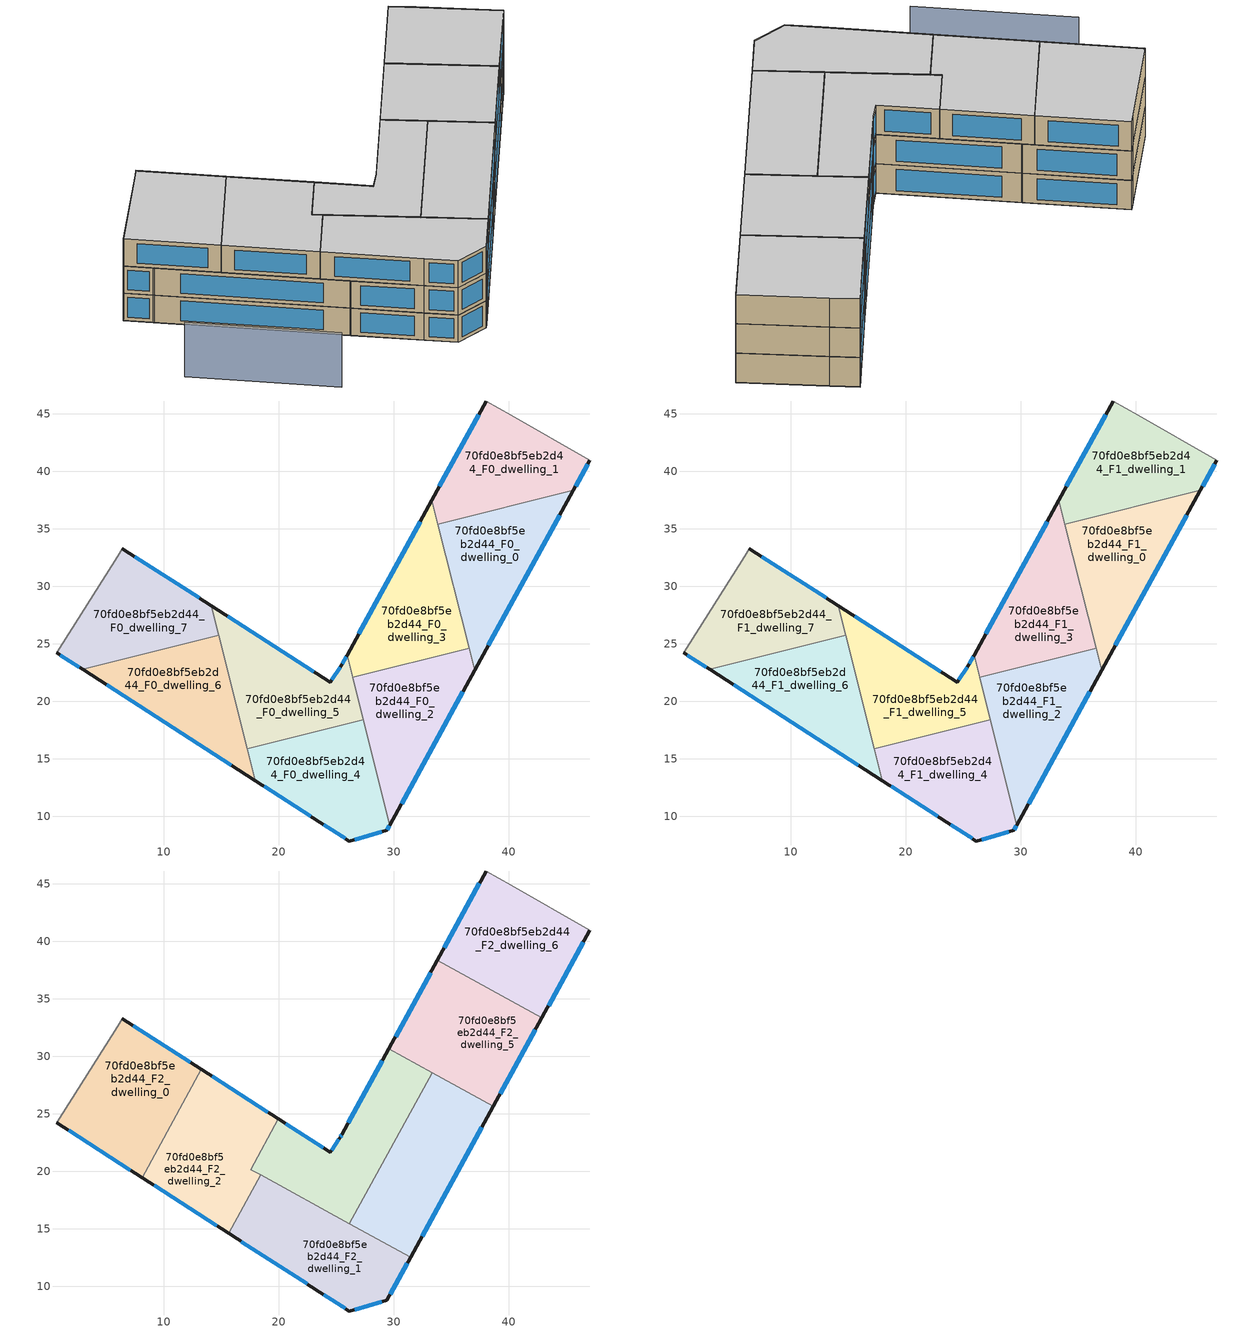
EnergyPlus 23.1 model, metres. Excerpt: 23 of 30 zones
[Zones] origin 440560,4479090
70fd0e8bf5eb2d44_F0_dwelling_0
 floor ground (EU_floor_Construction): 37.05,22.69 45.64,38.36 33.86,35.39 z0
 wall outside (EU_wall_Construction): 45.64,38.36 37.05,22.69 z0:3
 wall to 70fd0e8bf5eb2d44_F0_dwelling_1 (EU_wall_Construction): 33.86,35.39 45.64,38.36 z0:3
 wall to 70fd0e8bf5eb2d44_F0_dwelling_3 (EU_wall_Construction): 36.57,24.62 33.86,35.39 z0:3
 wall to 70fd0e8bf5eb2d44_F0_dwelling_2 (EU_wall_Construction): 37.05,22.69 36.57,24.62 z0:3
 window (EU_Window_Construction): 44.45,36.18 38.24,24.86 z0.42:2.58
70fd0e8bf5eb2d44_F0_dwelling_1
 floor ground (EU_floor_Construction): 45.64,38.36 47.07,40.96 40.25,44.88 38.06,46.12 33.34,37.48 33.86,35.39 z0
 wall outside (EU_wall_Construction): 33.34,37.48 38.06,46.12 / 47.07,40.96 45.64,38.36 z0:3
 wall adiabatic (EU_wall_Construction): 38.06,46.12 40.25,44.88 47.07,40.96 z0:3
 wall to 70fd0e8bf5eb2d44_F0_dwelling_3 (EU_wall_Construction): 33.86,35.4 33.34,37.48 z0:3
 window (EU_Window_Construction): 33.99,38.68 37.41,44.92 / 46.87,40.6 45.84,38.72 z0.42:2.58
70fd0e8bf5eb2d44_F0_dwelling_2
 floor ground (EU_floor_Construction): 29.67,9.22 37.05,22.69 36.57,24.62 26.44,22.08 z0
 wall outside (EU_wall_Construction): 37.05,22.69 29.67,9.22 z0:3
 wall to 70fd0e8bf5eb2d44_F0_dwelling_3 (EU_wall_Construction): 26.44,22.08 36.57,24.62 z0:3
 wall to 70fd0e8bf5eb2d44_F0_dwelling_4 (EU_wall_Construction): 29.67,9.22 27.36,18.4 z0:3
 wall to 70fd0e8bf5eb2d44_F0_dwelling_5 (EU_wall_Construction): 27.36,18.4 26.44,22.08 z0:3
 window (EU_Window_Construction): 36.03,20.82 30.69,11.09 z0.42:2.58
70fd0e8bf5eb2d44_F0_dwelling_3
 floor ground (EU_floor_Construction): 36.57,24.62 33.34,37.48 25.96,24 26.44,22.08 z0
 wall outside (EU_wall_Construction): 25.96,24 33.34,37.48 z0:3
 wall to 70fd0e8bf5eb2d44_F0_dwelling_5 (EU_wall_Construction): 26.44,22.08 25.96,24 z0:3
 window (EU_Window_Construction): 26.98,25.87 32.31,35.61 z0.42:2.58
70fd0e8bf5eb2d44_F0_dwelling_4
 floor ground (EU_floor_Construction): 29.42,8.77 29.67,9.22 27.36,18.4 17.28,15.87 17.97,13.1 23.58,9.49 26.16,7.84 z0
 wall outside (EU_wall_Construction): 29.67,9.22 29.42,8.77 26.16,7.84 23.58,9.49 17.97,13.1 z0:3
 wall to 70fd0e8bf5eb2d44_F0_dwelling_5 (EU_wall_Construction): 17.28,15.87 27.36,18.4 z0:3
 wall to 70fd0e8bf5eb2d44_F0_dwelling_6 (EU_wall_Construction): 17.97,13.1 17.28,15.87 z0:3
 window (EU_Window_Construction): 29.63,9.16 29.46,8.84 / 28.97,8.65 26.61,7.97 / 25.8,8.07 23.94,9.26 / 22.8,9.99 18.75,12.6 z0.42:2.58
70fd0e8bf5eb2d44_F0_dwelling_5
 floor ground (EU_floor_Construction): 27.36,18.4 25.96,24 25.49,23.16 24.49,21.66 14.16,28.3 17.28,15.87 z0
 wall outside (EU_wall_Construction): 14.16,28.3 24.49,21.66 25.49,23.16 25.96,24 z0:3
 wall to 70fd0e8bf5eb2d44_F0_dwelling_7 (EU_wall_Construction): 14.8,25.74 14.16,28.3 z0:3
 wall to 70fd0e8bf5eb2d44_F0_dwelling_6 (EU_wall_Construction): 17.28,15.87 14.8,25.74 z0:3
 window (EU_Window_Construction): 25.56,23.28 25.89,23.89 / 15.59,27.38 23.06,22.58 / 24.63,21.87 25.35,22.95 z0.42:2.58
70fd0e8bf5eb2d44_F0_dwelling_6
 floor ground (EU_floor_Construction): 17.97,13.1 14.8,25.74 2.96,22.77 z0
 wall outside (EU_wall_Construction): 17.97,13.1 2.96,22.77 z0:3
 wall to 70fd0e8bf5eb2d44_F0_dwelling_7 (EU_wall_Construction): 2.96,22.77 14.8,25.74 z0:3
 window (EU_Window_Construction): 15.89,14.44 5.04,21.43 z0.42:2.58
70fd0e8bf5eb2d44_F0_dwelling_7
 floor ground (EU_floor_Construction): 14.8,25.74 14.16,28.3 6.42,33.27 6.02,32.62 0.7,24.22 2.96,22.77 z0
 wall outside (EU_wall_Construction): 2.96,22.77 0.7,24.22 / 6.42,33.27 14.16,28.3 z0:3
 wall adiabatic (EU_wall_Construction): 0.7,24.22 6.02,32.62 6.42,33.27 z0:3
 window (EU_Window_Construction): 2.64,22.97 1.01,24.02 / 7.49,32.58 13.08,28.99 z0.42:2.58
70fd0e8bf5eb2d44_F1_dwelling_0
 floor to 70fd0e8bf5eb2d44_F0_dwelling_0 (EU_floor_Construction): 37.05,22.69 45.64,38.36 33.86,35.39 z3
 wall outside (EU_wall_Construction): 45.64,38.36 37.05,22.69 z3:6
 wall to 70fd0e8bf5eb2d44_F1_dwelling_1 (EU_wall_Construction): 33.86,35.39 45.64,38.36 z3:6
 wall to 70fd0e8bf5eb2d44_F1_dwelling_3 (EU_wall_Construction): 36.57,24.62 33.86,35.39 z3:6
 wall to 70fd0e8bf5eb2d44_F1_dwelling_2 (EU_wall_Construction): 37.05,22.69 36.57,24.62 z3:6
 window (EU_Window_Construction): 44.45,36.18 38.24,24.86 z3.42:5.58
70fd0e8bf5eb2d44_F1_dwelling_1
 floor to 70fd0e8bf5eb2d44_F0_dwelling_1 (EU_floor_Construction): 45.64,38.36 47.07,40.96 40.25,44.88 38.06,46.12 33.34,37.48 33.86,35.39 z3
 wall outside (EU_wall_Construction): 33.34,37.48 38.06,46.12 / 47.07,40.96 45.64,38.36 z3:6
 wall adiabatic (EU_wall_Construction): 38.06,46.12 40.25,44.88 47.07,40.96 z3:6
 wall to 70fd0e8bf5eb2d44_F1_dwelling_3 (EU_wall_Construction): 33.86,35.4 33.34,37.48 z3:6
 window (EU_Window_Construction): 33.99,38.68 37.41,44.92 / 46.87,40.6 45.84,38.72 z3.42:5.58
70fd0e8bf5eb2d44_F1_dwelling_2
 floor to 70fd0e8bf5eb2d44_F0_dwelling_2 (EU_floor_Construction): 29.67,9.22 37.05,22.69 36.57,24.62 26.44,22.08 z3
 wall outside (EU_wall_Construction): 37.05,22.69 29.67,9.22 z3:6
 wall to 70fd0e8bf5eb2d44_F1_dwelling_3 (EU_wall_Construction): 26.44,22.08 36.57,24.62 z3:6
 wall to 70fd0e8bf5eb2d44_F1_dwelling_4 (EU_wall_Construction): 29.67,9.22 27.36,18.4 z3:6
 wall to 70fd0e8bf5eb2d44_F1_dwelling_5 (EU_wall_Construction): 27.36,18.4 26.44,22.08 z3:6
 window (EU_Window_Construction): 36.03,20.82 30.69,11.09 z3.42:5.58
70fd0e8bf5eb2d44_F1_dwelling_3
 floor to 70fd0e8bf5eb2d44_F0_dwelling_3 (EU_floor_Construction): 36.57,24.62 33.34,37.48 25.96,24 26.44,22.08 z3
 wall outside (EU_wall_Construction): 25.96,24 33.34,37.48 z3:6
 wall to 70fd0e8bf5eb2d44_F1_dwelling_5 (EU_wall_Construction): 26.44,22.08 25.96,24 z3:6
 window (EU_Window_Construction): 26.98,25.87 32.31,35.61 z3.42:5.58
70fd0e8bf5eb2d44_F1_dwelling_4
 floor to 70fd0e8bf5eb2d44_F0_dwelling_4 (EU_floor_Construction): 29.42,8.77 29.67,9.22 27.36,18.4 17.28,15.87 17.97,13.1 23.58,9.49 26.16,7.84 z3
 wall outside (EU_wall_Construction): 29.67,9.22 29.42,8.77 26.16,7.84 23.58,9.49 17.97,13.1 z3:6
 wall to 70fd0e8bf5eb2d44_F1_dwelling_5 (EU_wall_Construction): 17.28,15.87 27.36,18.4 z3:6
 wall to 70fd0e8bf5eb2d44_F1_dwelling_6 (EU_wall_Construction): 17.97,13.1 17.28,15.87 z3:6
 window (EU_Window_Construction): 29.63,9.16 29.46,8.84 / 28.97,8.65 26.61,7.97 / 25.8,8.07 23.94,9.26 / 22.8,9.99 18.75,12.6 z3.42:5.58
 ceiling adiabatic (EU_roof_Construction): 27.49,17.88 27.36,18.4 29.67,9.22 28.41,14.21 22.84,17.27 26.16,15.45 z6
70fd0e8bf5eb2d44_F1_dwelling_5
 floor to 70fd0e8bf5eb2d44_F0_dwelling_5 (EU_floor_Construction): 27.36,18.4 25.96,24 25.49,23.16 24.49,21.66 14.16,28.3 17.28,15.87 z3
 wall outside (EU_wall_Construction): 14.16,28.3 24.49,21.66 25.49,23.16 25.96,24 z3:6
 wall to 70fd0e8bf5eb2d44_F1_dwelling_7 (EU_wall_Construction): 14.8,25.74 14.16,28.3 z3:6
 wall to 70fd0e8bf5eb2d44_F1_dwelling_6 (EU_wall_Construction): 17.28,15.87 14.8,25.74 z3:6
 window (EU_Window_Construction): 25.56,23.28 25.89,23.89 / 15.59,27.38 23.06,22.58 / 24.63,21.87 25.35,22.95 z3.42:5.58
70fd0e8bf5eb2d44_F1_dwelling_6
 floor to 70fd0e8bf5eb2d44_F0_dwelling_6 (EU_floor_Construction): 17.97,13.1 14.8,25.74 2.96,22.77 z3
 wall outside (EU_wall_Construction): 17.97,13.1 2.96,22.77 z3:6
 wall to 70fd0e8bf5eb2d44_F1_dwelling_7 (EU_wall_Construction): 2.96,22.77 14.8,25.74 z3:6
 window (EU_Window_Construction): 15.89,14.44 5.04,21.43 z3.42:5.58
70fd0e8bf5eb2d44_F1_dwelling_7
 floor to 70fd0e8bf5eb2d44_F0_dwelling_7 (EU_floor_Construction): 14.8,25.74 14.16,28.3 6.42,33.27 6.02,32.62 0.7,24.22 2.96,22.77 z3
 wall outside (EU_wall_Construction): 2.96,22.77 0.7,24.22 / 6.42,33.27 14.16,28.3 z3:6
 wall adiabatic (EU_wall_Construction): 0.7,24.22 6.02,32.62 6.42,33.27 z3:6
 window (EU_Window_Construction): 2.64,22.97 1.01,24.02 / 7.49,32.58 13.08,28.99 z3.42:5.58
70fd0e8bf5eb2d44_F2_dwelling_0
 floor to 70fd0e8bf5eb2d44_F1_dwelling_7 (EU_floor_Construction): 11.07,24.81 13.29,28.85 6.42,33.27 6.02,32.62 0.7,24.22 2.96,22.77 z6
 floor to 70fd0e8bf5eb2d44_F1_dwelling_6 (EU_floor_Construction): 8.13,19.44 11.07,24.81 2.96,22.77 z6
 wall outside (EU_wall_Construction): 6.42,33.27 13.29,28.86 / 8.13,19.44 0.7,24.22 z6:9
 wall adiabatic (EU_wall_Construction): 0.7,24.22 6.02,32.62 6.42,33.27 z6:9
 wall to 70fd0e8bf5eb2d44_F2_dwelling_2 (EU_wall_Construction): 13.29,28.86 8.13,19.44 z6:9
 window (EU_Window_Construction): 7.37,32.65 12.33,29.47 / 7.1,20.1 1.73,23.56 z6.42:8.58
 ceiling to 70fd0e8bf5eb2d44_F3_dwelling_0 (EU_floor_Construction): 13.29,28.86 8.13,19.44 0.7,24.22 6.02,32.62 6.42,33.27 z9
70fd0e8bf5eb2d44_F2_dwelling_1
 floor to 70fd0e8bf5eb2d44_F1_dwelling_4 (EU_floor_Construction): 29.42,8.77 29.67,9.22 28.41,14.21 22.84,17.27 17.28,15.87 17.97,13.1 23.58,9.49 26.16,7.84 z6
 floor to 70fd0e8bf5eb2d44_F1_dwelling_6 (EU_floor_Construction): 17.97,13.1 16.99,17.03 15.65,14.59 z6
 floor to 70fd0e8bf5eb2d44_F1_dwelling_2 (EU_floor_Construction): 29.67,9.22 31.48,12.53 28.41,14.21 z6
 floor to 70fd0e8bf5eb2d44_F1_dwelling_5 (EU_floor_Construction): 22.84,17.27 18.44,19.68 16.99,17.03 17.28,15.87 z6
 wall outside (EU_wall_Construction): 31.48,12.53 29.42,8.77 26.16,7.84 23.58,9.49 15.65,14.59 z6:9
 wall to 70fd0e8bf5eb2d44_F2_dwelling_2 (EU_wall_Construction): 15.65,14.59 18.44,19.68 z6:9
 wall to 70fd0e8bf5eb2d44_F2_dwelling_3 (EU_wall_Construction): 18.44,19.68 26.16,15.45 z6:9
 wall to 70fd0e8bf5eb2d44_F2_dwelling_4 (EU_wall_Construction): 26.16,15.45 31.48,12.53 z6:9
 window (EU_Window_Construction): 28.97,8.65 26.61,7.97 / 25.8,8.07 23.94,9.26 / 22.48,10.2 16.75,13.88 / 31.2,12.01 29.71,9.3 z6.42:8.58
 ceiling to 70fd0e8bf5eb2d44_F3_dwelling_1 (EU_floor_Construction): 31.48,12.53 29.42,8.77 26.16,7.84 23.58,9.49 15.65,14.59 18.44,19.68 z9
70fd0e8bf5eb2d44_F2_dwelling_2
 floor to 70fd0e8bf5eb2d44_F1_dwelling_6 (EU_floor_Construction): 15.65,14.59 16.99,17.03 14.8,25.74 11.07,24.81 8.13,19.44 z6
 floor to 70fd0e8bf5eb2d44_F1_dwelling_7 (EU_floor_Construction): 14.8,25.74 14.16,28.3 13.29,28.85 11.07,24.81 z6
 floor to 70fd0e8bf5eb2d44_F1_dwelling_5 (EU_floor_Construction): 16.99,17.03 18.44,19.68 17.57,20.15 19.98,24.55 14.16,28.3 z6
 wall outside (EU_wall_Construction): 15.65,14.59 8.13,19.44 / 13.29,28.86 19.98,24.55 z6:9
 wall to 70fd0e8bf5eb2d44_F2_dwelling_3 (EU_wall_Construction): 19.98,24.55 17.57,20.15 18.44,19.68 z6:9
 window (EU_Window_Construction): 14.61,15.26 9.17,18.76 / 14.22,28.26 19.05,25.15 z6.42:8.58
 ceiling to 70fd0e8bf5eb2d44_F3_dwelling_2 (EU_floor_Construction): 19.98,24.55 17.57,20.15 18.44,19.68 15.65,14.59 8.13,19.44 13.29,28.86 z9
70fd0e8bf5eb2d44_F2_dwelling_3
 floor to 70fd0e8bf5eb2d44_F1_dwelling_3 (EU_floor_Construction): 30.33,23.05 33.36,28.59 29.59,30.65 25.96,24 26.44,22.08 z6
 floor to 70fd0e8bf5eb2d44_F1_dwelling_5 (EU_floor_Construction): 27.36,18.4 25.96,24 25.49,23.16 25.36,22.96 24.49,21.66 19.98,24.55 17.57,20.15 22.84,17.27 z6
 floor to 70fd0e8bf5eb2d44_F1_dwelling_2 (EU_floor_Construction): 27.49,17.88 30.33,23.05 26.44,22.08 z6
 floor to 70fd0e8bf5eb2d44_F1_dwelling_4 (EU_floor_Construction): 26.16,15.45 27.49,17.88 27.36,18.4 22.84,17.27 z6
 wall outside (EU_wall_Construction): 19.98,24.55 24.49,21.66 25.36,22.96 25.49,23.16 29.59,30.65 z6:9
 wall to 70fd0e8bf5eb2d44_F2_dwelling_4 (EU_wall_Construction): 33.36,28.59 26.16,15.45 z6:9
 wall to 70fd0e8bf5eb2d44_F2_dwelling_5 (EU_wall_Construction): 29.59,30.65 33.36,28.59 z6:9
 window (EU_Window_Construction): 20.61,24.15 23.86,22.06 / 24.61,21.84 25.24,22.78 / 25.38,22.99 25.48,23.13 / 26.06,24.2 29.02,29.61 z6.42:8.58
 ceiling to 70fd0e8bf5eb2d44_F3_dwelling_3 (EU_floor_Construction): 33.36,28.59 26.16,15.45 17.57,20.15 19.98,24.55 24.49,21.66 25.36,22.96 25.49,23.16 29.59,30.65 z9
70fd0e8bf5eb2d44_F2_dwelling_4
 floor to 70fd0e8bf5eb2d44_F1_dwelling_2 (EU_floor_Construction): 31.48,12.53 37.05,22.69 36.57,24.62 30.33,23.05 27.49,17.88 28.41,14.21 z6
 floor to 70fd0e8bf5eb2d44_F1_dwelling_3 (EU_floor_Construction): 36.57,24.62 35.92,27.18 33.36,28.59 30.33,23.05 z6
 floor adiabatic (EU_floor_Construction): 28.41,14.21 27.49,17.88 26.16,15.45 z6
 floor to 70fd0e8bf5eb2d44_F1_dwelling_0 (EU_floor_Construction): 37.05,22.69 38.69,25.67 35.92,27.18 z6
 wall outside (EU_wall_Construction): 38.69,25.67 31.48,12.53 z6:9
 wall to 70fd0e8bf5eb2d44_F2_dwelling_5 (EU_wall_Construction): 33.36,28.59 38.69,25.67 z6:9
 window (EU_Window_Construction): 37.69,23.85 32.48,14.36 z6.42:8.58
 ceiling to 70fd0e8bf5eb2d44_F3_dwelling_4 (EU_floor_Construction): 38.69,25.67 31.48,12.53 26.16,15.45 33.36,28.59 z9
70fd0e8bf5eb2d44_F2_dwelling_5
 floor to 70fd0e8bf5eb2d44_F1_dwelling_0 (EU_floor_Construction): 38.69,25.67 42.9,33.36 37.52,36.31 33.86,35.39 35.92,27.18 z6
 floor to 70fd0e8bf5eb2d44_F1_dwelling_1 (EU_floor_Construction): 37.52,36.31 33.81,38.34 33.34,37.48 33.86,35.39 z6
 floor to 70fd0e8bf5eb2d44_F1_dwelling_3 (EU_floor_Construction): 35.92,27.18 33.34,37.48 29.59,30.65 z6
 wall outside (EU_wall_Construction): 29.59,30.65 33.81,38.34 / 42.91,33.36 38.69,25.67 z6:9
 wall to 70fd0e8bf5eb2d44_F2_dwelling_6 (EU_wall_Construction): 33.81,38.34 42.91,33.36 z6:9
 window (EU_Window_Construction): 30.18,31.72 33.22,37.28 / 42.32,32.29 39.27,26.74 z6.42:8.58
 ceiling to 70fd0e8bf5eb2d44_F3_dwelling_5 (EU_floor_Construction): 42.91,33.36 38.69,25.67 29.59,30.65 33.81,38.34 z9
70fd0e8bf5eb2d44_F2_dwelling_6
 floor to 70fd0e8bf5eb2d44_F1_dwelling_1 (EU_floor_Construction): 45.64,38.36 47.07,40.96 40.25,44.88 38.06,46.12 33.81,38.34 37.52,36.31 z6
 floor to 70fd0e8bf5eb2d44_F1_dwelling_0 (EU_floor_Construction): 42.9,33.36 45.64,38.36 37.52,36.31 z6
 wall outside (EU_wall_Construction): 47.07,40.96 42.91,33.36 / 33.81,38.34 38.06,46.12 z6:9
 wall adiabatic (EU_wall_Construction): 38.06,46.12 40.25,44.88 47.07,40.96 z6:9
 window (EU_Window_Construction): 46.49,39.9 43.48,34.42 / 34.4,39.42 37.47,45.04 z6.42:8.58
 ceiling to 70fd0e8bf5eb2d44_F3_dwelling_6 (EU_floor_Construction): 47.07,40.96 42.91,33.36 33.81,38.34 38.06,46.12 40.25,44.88 z9
shading: 1.79,13.98 13.7,6.29 z0:6
[Building]
EU S2 Campaign: North Axis=0; Terrain=City; Solar Distribution=FullExterior
[Site:Location]
Madrid: Latitude=40.5; Longitude=-3.5; Time Zone=1; Elevation=609
[SizingPeriod:WeatherFileDays]
AnnualSizingPeriod: Begin Month=1; Begin Day of Month=1; End Month=12; End Day of Month=31; Day of Week for Start Day=Monday; Use Weather File Daylight Saving Period=No; Use Weather File Rain and Snow Indicators=No
[MATERIAL]
EU_InternalMass_Material: Roughness=MediumRough; Thickness=0.1; Conductivity=1; Density=1800; Specific Heat=900; Thermal Absorptance=0.9; Solar Absorptance=0.7; Visible Absorptance=0.7
[MATERIAL:NOMASS] Roughness=MediumRough; Thermal Absorptance=0.9; Solar Absorptance=0.7; Visible Absorptance=0.7
Name | Thermal Resistance
EU_wall_NoMass | 1.60022
EU_roof_NoMass | 1.57597
EU_floor_NoMass | 0.470652
[WINDOWMATERIAL:SIMPLEGLAZINGSYSTEM]
EU_Window_SimpleGlazing: UFactor=3.28802; Solar Heat Gain Coefficient=0.85; Visible Transmittance=0.85
[CONSTRUCTION]
EU_wall_Construction: EU_wall_NoMass
EU_roof_Construction: EU_roof_NoMass
EU_floor_Construction: EU_floor_NoMass
EU_InternalMass_Construction: EU_InternalMass_Material
EU_Window_Construction: EU_Window_SimpleGlazing
[ZONE] Type=1; Multiplier=1; Ceiling Height=autocalculate; Floor Area=autocalculate; Part of Total Floor Area=Yes
Name | Volume
70fd0e8bf5eb2d44_F0_dwelling_0; 70fd0e8bf5eb2d44_F1_dwelling_0 | 238.779
70fd0e8bf5eb2d44_F2_dwelling_0 | 272.906
70fd0e8bf5eb2d44_F0_dwelling_1; 70fd0e8bf5eb2d44_F1_dwelling_1 | 238.784
70fd0e8bf5eb2d44_F2_dwelling_1 | 272.907
70fd0e8bf5eb2d44_F0_dwelling_2; 70fd0e8bf5eb2d44_F1_dwelling_2 | 238.837
70fd0e8bf5eb2d44_F2_dwelling_2 | 272.896
70fd0e8bf5eb2d44_F0_dwelling_3; 70fd0e8bf5eb2d44_F1_dwelling_3 | 238.772
70fd0e8bf5eb2d44_F2_dwelling_3 | 272.895
70fd0e8bf5eb2d44_F0_dwelling_4; 70fd0e8bf5eb2d44_F1_dwelling_4 | 238.791
70fd0e8bf5eb2d44_F2_dwelling_4 | 272.887
70fd0e8bf5eb2d44_F0_dwelling_5; 70fd0e8bf5eb2d44_F1_dwelling_5 | 238.768
70fd0e8bf5eb2d44_F2_dwelling_5 | 272.918
70fd0e8bf5eb2d44_F0_dwelling_6; 70fd0e8bf5eb2d44_F1_dwelling_6 | 238.785
70fd0e8bf5eb2d44_F2_dwelling_6 | 272.884
70fd0e8bf5eb2d44_F0_dwelling_7; 70fd0e8bf5eb2d44_F1_dwelling_7 | 238.756
[INTERNALMASS] Construction=EU_InternalMass_Construction
Name | Zone or ZoneList | Surface Area
70fd0e8bf5eb2d44_F0_dwelling_0_EU_InternalMass | 70fd0e8bf5eb2d44_F0_dwelling_0 | 79.5929
70fd0e8bf5eb2d44_F0_dwelling_1_EU_InternalMass | 70fd0e8bf5eb2d44_F0_dwelling_1 | 79.5947
70fd0e8bf5eb2d44_F0_dwelling_2_EU_InternalMass | 70fd0e8bf5eb2d44_F0_dwelling_2 | 79.6123
70fd0e8bf5eb2d44_F0_dwelling_3_EU_InternalMass | 70fd0e8bf5eb2d44_F0_dwelling_3 | 79.5908
70fd0e8bf5eb2d44_F0_dwelling_4_EU_InternalMass | 70fd0e8bf5eb2d44_F0_dwelling_4 | 79.5968
70fd0e8bf5eb2d44_F0_dwelling_5_EU_InternalMass | 70fd0e8bf5eb2d44_F0_dwelling_5 | 79.5895
70fd0e8bf5eb2d44_F0_dwelling_6_EU_InternalMass | 70fd0e8bf5eb2d44_F0_dwelling_6 | 79.5948
70fd0e8bf5eb2d44_F0_dwelling_7_EU_InternalMass | 70fd0e8bf5eb2d44_F0_dwelling_7 | 79.5856
70fd0e8bf5eb2d44_F1_dwelling_0_EU_InternalMass | 70fd0e8bf5eb2d44_F1_dwelling_0 | 79.5929
70fd0e8bf5eb2d44_F1_dwelling_1_EU_InternalMass | 70fd0e8bf5eb2d44_F1_dwelling_1 | 79.5947
70fd0e8bf5eb2d44_F1_dwelling_2_EU_InternalMass | 70fd0e8bf5eb2d44_F1_dwelling_2 | 79.6123
70fd0e8bf5eb2d44_F1_dwelling_3_EU_InternalMass | 70fd0e8bf5eb2d44_F1_dwelling_3 | 79.5908
70fd0e8bf5eb2d44_F1_dwelling_4_EU_InternalMass | 70fd0e8bf5eb2d44_F1_dwelling_4 | 79.5968
70fd0e8bf5eb2d44_F1_dwelling_5_EU_InternalMass | 70fd0e8bf5eb2d44_F1_dwelling_5 | 79.5895
70fd0e8bf5eb2d44_F1_dwelling_6_EU_InternalMass | 70fd0e8bf5eb2d44_F1_dwelling_6 | 79.5948
70fd0e8bf5eb2d44_F1_dwelling_7_EU_InternalMass | 70fd0e8bf5eb2d44_F1_dwelling_7 | 79.5856
70fd0e8bf5eb2d44_F2_dwelling_0_EU_InternalMass | 70fd0e8bf5eb2d44_F2_dwelling_0 | 90.9687
70fd0e8bf5eb2d44_F2_dwelling_1_EU_InternalMass | 70fd0e8bf5eb2d44_F2_dwelling_1 | 90.9697
70fd0e8bf5eb2d44_F2_dwelling_2_EU_InternalMass | 70fd0e8bf5eb2d44_F2_dwelling_2 | 90.9652
70fd0e8bf5eb2d44_F2_dwelling_3_EU_InternalMass | 70fd0e8bf5eb2d44_F2_dwelling_3 | 90.9653
70fd0e8bf5eb2d44_F2_dwelling_4_EU_InternalMass | 70fd0e8bf5eb2d44_F2_dwelling_4 | 90.9636
70fd0e8bf5eb2d44_F2_dwelling_5_EU_InternalMass | 70fd0e8bf5eb2d44_F2_dwelling_5 | 90.9726
70fd0e8bf5eb2d44_F2_dwelling_6_EU_InternalMass | 70fd0e8bf5eb2d44_F2_dwelling_6 | 90.9612
[OTHEREQUIPMENT] Fuel Type=Electricity; Design Level Calculation Method=Watts/Area; Power per Zone Floor Area=1; Fraction Latent=0; Fraction Radiant=0; Fraction Lost=0; Carbon Dioxide Generation Rate=0; EndUse Subcategory=EU_Step8_InternalGains
Name | Zone or ZoneList or Space or SpaceList | Schedule
EU_Step8_InternalGain_70fd0e8bf5eb2d44_F0_dwelling_0_f000 | 70fd0e8bf5eb2d44_F0_dwelling_0 | EU_Step8_GainSchedule_70fd0e8bf5eb2d44_F0_dwelling_0_f000
EU_Step8_InternalGain_70fd0e8bf5eb2d44_F0_dwelling_1_f000 | 70fd0e8bf5eb2d44_F0_dwelling_1 | EU_Step8_GainSchedule_70fd0e8bf5eb2d44_F0_dwelling_1_f000
EU_Step8_InternalGain_70fd0e8bf5eb2d44_F0_dwelling_2_f000 | 70fd0e8bf5eb2d44_F0_dwelling_2 | EU_Step8_GainSchedule_70fd0e8bf5eb2d44_F0_dwelling_2_f000
EU_Step8_InternalGain_70fd0e8bf5eb2d44_F0_dwelling_3_f000 | 70fd0e8bf5eb2d44_F0_dwelling_3 | EU_Step8_GainSchedule_70fd0e8bf5eb2d44_F0_dwelling_3_f000
EU_Step8_InternalGain_70fd0e8bf5eb2d44_F0_dwelling_4_f000 | 70fd0e8bf5eb2d44_F0_dwelling_4 | EU_Step8_GainSchedule_70fd0e8bf5eb2d44_F0_dwelling_4_f000
EU_Step8_InternalGain_70fd0e8bf5eb2d44_F0_dwelling_5_f000 | 70fd0e8bf5eb2d44_F0_dwelling_5 | EU_Step8_GainSchedule_70fd0e8bf5eb2d44_F0_dwelling_5_f000
EU_Step8_InternalGain_70fd0e8bf5eb2d44_F0_dwelling_6_f000 | 70fd0e8bf5eb2d44_F0_dwelling_6 | EU_Step8_GainSchedule_70fd0e8bf5eb2d44_F0_dwelling_6_f000
EU_Step8_InternalGain_70fd0e8bf5eb2d44_F0_dwelling_7_f000 | 70fd0e8bf5eb2d44_F0_dwelling_7 | EU_Step8_GainSchedule_70fd0e8bf5eb2d44_F0_dwelling_7_f000
EU_Step8_InternalGain_70fd0e8bf5eb2d44_F1_dwelling_0_f000 | 70fd0e8bf5eb2d44_F1_dwelling_0 | EU_Step8_GainSchedule_70fd0e8bf5eb2d44_F1_dwelling_0_f000
EU_Step8_InternalGain_70fd0e8bf5eb2d44_F1_dwelling_1_f000 | 70fd0e8bf5eb2d44_F1_dwelling_1 | EU_Step8_GainSchedule_70fd0e8bf5eb2d44_F1_dwelling_1_f000
EU_Step8_InternalGain_70fd0e8bf5eb2d44_F1_dwelling_2_f000 | 70fd0e8bf5eb2d44_F1_dwelling_2 | EU_Step8_GainSchedule_70fd0e8bf5eb2d44_F1_dwelling_2_f000
EU_Step8_InternalGain_70fd0e8bf5eb2d44_F1_dwelling_3_f000 | 70fd0e8bf5eb2d44_F1_dwelling_3 | EU_Step8_GainSchedule_70fd0e8bf5eb2d44_F1_dwelling_3_f000
EU_Step8_InternalGain_70fd0e8bf5eb2d44_F1_dwelling_4_f000 | 70fd0e8bf5eb2d44_F1_dwelling_4 | EU_Step8_GainSchedule_70fd0e8bf5eb2d44_F1_dwelling_4_f000
EU_Step8_InternalGain_70fd0e8bf5eb2d44_F1_dwelling_5_f000 | 70fd0e8bf5eb2d44_F1_dwelling_5 | EU_Step8_GainSchedule_70fd0e8bf5eb2d44_F1_dwelling_5_f000
EU_Step8_InternalGain_70fd0e8bf5eb2d44_F1_dwelling_6_f000 | 70fd0e8bf5eb2d44_F1_dwelling_6 | EU_Step8_GainSchedule_70fd0e8bf5eb2d44_F1_dwelling_6_f000
EU_Step8_InternalGain_70fd0e8bf5eb2d44_F1_dwelling_7_f000 | 70fd0e8bf5eb2d44_F1_dwelling_7 | EU_Step8_GainSchedule_70fd0e8bf5eb2d44_F1_dwelling_7_f000
EU_Step8_InternalGain_70fd0e8bf5eb2d44_F2_dwelling_0_f000 | 70fd0e8bf5eb2d44_F2_dwelling_0 | EU_Step8_GainSchedule_70fd0e8bf5eb2d44_F2_dwelling_0_f000
EU_Step8_InternalGain_70fd0e8bf5eb2d44_F2_dwelling_1_f000 | 70fd0e8bf5eb2d44_F2_dwelling_1 | EU_Step8_GainSchedule_70fd0e8bf5eb2d44_F2_dwelling_1_f000
EU_Step8_InternalGain_70fd0e8bf5eb2d44_F2_dwelling_2_f000 | 70fd0e8bf5eb2d44_F2_dwelling_2 | EU_Step8_GainSchedule_70fd0e8bf5eb2d44_F2_dwelling_2_f000
EU_Step8_InternalGain_70fd0e8bf5eb2d44_F2_dwelling_3_f000 | 70fd0e8bf5eb2d44_F2_dwelling_3 | EU_Step8_GainSchedule_70fd0e8bf5eb2d44_F2_dwelling_3_f000
EU_Step8_InternalGain_70fd0e8bf5eb2d44_F2_dwelling_4_f000 | 70fd0e8bf5eb2d44_F2_dwelling_4 | EU_Step8_GainSchedule_70fd0e8bf5eb2d44_F2_dwelling_4_f000
EU_Step8_InternalGain_70fd0e8bf5eb2d44_F2_dwelling_5_f000 | 70fd0e8bf5eb2d44_F2_dwelling_5 | EU_Step8_GainSchedule_70fd0e8bf5eb2d44_F2_dwelling_5_f000
EU_Step8_InternalGain_70fd0e8bf5eb2d44_F2_dwelling_6_f000 | 70fd0e8bf5eb2d44_F2_dwelling_6 | EU_Step8_GainSchedule_70fd0e8bf5eb2d44_F2_dwelling_6_f000
[ZONEVENTILATION:DESIGNFLOWRATE] Schedule=EU_AlwaysOn; Design Flow Rate Calculation Method=AirChanges/Hour; Air Changes per Hour=0.480704; Ventilation Type=Natural; Fan Pressure Rise=0; Fan Total Efficiency=1; Constant Term Coefficient=1; Temperature Term Coefficient=0; Velocity Term Coefficient=0; Velocity Squared Term Coefficient=0; Minimum Indoor Temperature=-100; Maximum Indoor Temperature=100; Delta Temperature=-100; Minimum Outdoor Temperature=-100; Maximum Outdoor Temperature=100; Maximum Wind Speed=40
Name | Zone or ZoneList or Space or SpaceList
EU_ConstantAir_70fd0e8bf5eb2d44_F0_dwelling_0 | 70fd0e8bf5eb2d44_F0_dwelling_0
EU_ConstantAir_70fd0e8bf5eb2d44_F0_dwelling_1 | 70fd0e8bf5eb2d44_F0_dwelling_1
EU_ConstantAir_70fd0e8bf5eb2d44_F0_dwelling_2 | 70fd0e8bf5eb2d44_F0_dwelling_2
EU_ConstantAir_70fd0e8bf5eb2d44_F0_dwelling_3 | 70fd0e8bf5eb2d44_F0_dwelling_3
EU_ConstantAir_70fd0e8bf5eb2d44_F0_dwelling_4 | 70fd0e8bf5eb2d44_F0_dwelling_4
EU_ConstantAir_70fd0e8bf5eb2d44_F0_dwelling_5 | 70fd0e8bf5eb2d44_F0_dwelling_5
EU_ConstantAir_70fd0e8bf5eb2d44_F0_dwelling_6 | 70fd0e8bf5eb2d44_F0_dwelling_6
EU_ConstantAir_70fd0e8bf5eb2d44_F0_dwelling_7 | 70fd0e8bf5eb2d44_F0_dwelling_7
EU_ConstantAir_70fd0e8bf5eb2d44_F1_dwelling_0 | 70fd0e8bf5eb2d44_F1_dwelling_0
EU_ConstantAir_70fd0e8bf5eb2d44_F1_dwelling_1 | 70fd0e8bf5eb2d44_F1_dwelling_1
EU_ConstantAir_70fd0e8bf5eb2d44_F1_dwelling_2 | 70fd0e8bf5eb2d44_F1_dwelling_2
EU_ConstantAir_70fd0e8bf5eb2d44_F1_dwelling_3 | 70fd0e8bf5eb2d44_F1_dwelling_3
EU_ConstantAir_70fd0e8bf5eb2d44_F1_dwelling_4 | 70fd0e8bf5eb2d44_F1_dwelling_4
EU_ConstantAir_70fd0e8bf5eb2d44_F1_dwelling_5 | 70fd0e8bf5eb2d44_F1_dwelling_5
EU_ConstantAir_70fd0e8bf5eb2d44_F1_dwelling_6 | 70fd0e8bf5eb2d44_F1_dwelling_6
EU_ConstantAir_70fd0e8bf5eb2d44_F1_dwelling_7 | 70fd0e8bf5eb2d44_F1_dwelling_7
EU_ConstantAir_70fd0e8bf5eb2d44_F2_dwelling_0 | 70fd0e8bf5eb2d44_F2_dwelling_0
EU_ConstantAir_70fd0e8bf5eb2d44_F2_dwelling_1 | 70fd0e8bf5eb2d44_F2_dwelling_1
EU_ConstantAir_70fd0e8bf5eb2d44_F2_dwelling_2 | 70fd0e8bf5eb2d44_F2_dwelling_2
EU_ConstantAir_70fd0e8bf5eb2d44_F2_dwelling_3 | 70fd0e8bf5eb2d44_F2_dwelling_3
EU_ConstantAir_70fd0e8bf5eb2d44_F2_dwelling_4 | 70fd0e8bf5eb2d44_F2_dwelling_4
EU_ConstantAir_70fd0e8bf5eb2d44_F2_dwelling_5 | 70fd0e8bf5eb2d44_F2_dwelling_5
EU_ConstantAir_70fd0e8bf5eb2d44_F2_dwelling_6 | 70fd0e8bf5eb2d44_F2_dwelling_6
[HVACTEMPLATE:THERMOSTAT] Constant Heating Setpoint=20; Constant Cooling Setpoint=50
EU_HeatOnly_70fd0e8bf5eb2d44_F0_dwelling_0; EU_HeatOnly_70fd0e8bf5eb2d44_F0_dwelling_1; EU_HeatOnly_70fd0e8bf5eb2d44_F0_dwelling_2; EU_HeatOnly_70fd0e8bf5eb2d44_F0_dwelling_3; EU_HeatOnly_70fd0e8bf5eb2d44_F0_dwelling_4; EU_HeatOnly_70fd0e8bf5eb2d44_F0_dwelling_5; EU_HeatOnly_70fd0e8bf5eb2d44_F0_dwelling_6; EU_HeatOnly_70fd0e8bf5eb2d44_F0_dwelling_7; EU_HeatOnly_70fd0e8bf5eb2d44_F1_dwelling_0; EU_HeatOnly_70fd0e8bf5eb2d44_F1_dwelling_1; EU_HeatOnly_70fd0e8bf5eb2d44_F1_dwelling_2; EU_HeatOnly_70fd0e8bf5eb2d44_F1_dwelling_3; EU_HeatOnly_70fd0e8bf5eb2d44_F1_dwelling_4; EU_HeatOnly_70fd0e8bf5eb2d44_F1_dwelling_5; EU_HeatOnly_70fd0e8bf5eb2d44_F1_dwelling_6; EU_HeatOnly_70fd0e8bf5eb2d44_F1_dwelling_7; EU_HeatOnly_70fd0e8bf5eb2d44_F2_dwelling_0; EU_HeatOnly_70fd0e8bf5eb2d44_F2_dwelling_1; EU_HeatOnly_70fd0e8bf5eb2d44_F2_dwelling_2; EU_HeatOnly_70fd0e8bf5eb2d44_F2_dwelling_3; EU_HeatOnly_70fd0e8bf5eb2d44_F2_dwelling_4; EU_HeatOnly_70fd0e8bf5eb2d44_F2_dwelling_5; EU_HeatOnly_70fd0e8bf5eb2d44_F2_dwelling_6; EU_HeatOnly_70fd0e8bf5eb2d44_F3_dwelling_0; EU_HeatOnly_70fd0e8bf5eb2d44_F3_dwelling_1; EU_HeatOnly_70fd0e8bf5eb2d44_F3_dwelling_2; EU_HeatOnly_70fd0e8bf5eb2d44_F3_dwelling_3; EU_HeatOnly_70fd0e8bf5eb2d44_F3_dwelling_4; EU_HeatOnly_70fd0e8bf5eb2d44_F3_dwelling_5; EU_HeatOnly_70fd0e8bf5eb2d44_F3_dwelling_6
[HVACTEMPLATE:ZONE:IDEALLOADSAIRSYSTEM] System Availability Schedule=EU_AlwaysOn; Maximum Heating Supply Air Temperature=50; Minimum Cooling Supply Air Temperature=13; Maximum Heating Supply Air Humidity Ratio=0.0156; Minimum Cooling Supply Air Humidity Ratio=0.0077; Heating Limit=NoLimit; Cooling Limit=NoLimit; Heating Availability Schedule=EU_AlwaysOn; Cooling Availability Schedule=EU_CoolingOff; Dehumidification Control Type=ConstantSensibleHeatRatio; Cooling Sensible Heat Ratio=0.7; Dehumidification Setpoint=60; Humidification Control Type=None; Humidification Setpoint=30; Outdoor Air Method=None; Outdoor Air Flow Rate per Person=0.00944; Outdoor Air Flow Rate per Zone Floor Area=0; Outdoor Air Flow Rate per Zone=0; Demand Controlled Ventilation Type=None; Outdoor Air Economizer Type=NoEconomizer; Heat Recovery Type=None; Sensible Heat Recovery Effectiveness=0.7; Latent Heat Recovery Effectiveness=0.65
Name | Template Thermostat
70fd0e8bf5eb2d44_F0_dwelling_0 | EU_HeatOnly_70fd0e8bf5eb2d44_F0_dwelling_0
70fd0e8bf5eb2d44_F0_dwelling_1 | EU_HeatOnly_70fd0e8bf5eb2d44_F0_dwelling_1
70fd0e8bf5eb2d44_F0_dwelling_2 | EU_HeatOnly_70fd0e8bf5eb2d44_F0_dwelling_2
70fd0e8bf5eb2d44_F0_dwelling_3 | EU_HeatOnly_70fd0e8bf5eb2d44_F0_dwelling_3
70fd0e8bf5eb2d44_F0_dwelling_4 | EU_HeatOnly_70fd0e8bf5eb2d44_F0_dwelling_4
70fd0e8bf5eb2d44_F0_dwelling_5 | EU_HeatOnly_70fd0e8bf5eb2d44_F0_dwelling_5
70fd0e8bf5eb2d44_F0_dwelling_6 | EU_HeatOnly_70fd0e8bf5eb2d44_F0_dwelling_6
70fd0e8bf5eb2d44_F0_dwelling_7 | EU_HeatOnly_70fd0e8bf5eb2d44_F0_dwelling_7
70fd0e8bf5eb2d44_F1_dwelling_0 | EU_HeatOnly_70fd0e8bf5eb2d44_F1_dwelling_0
70fd0e8bf5eb2d44_F1_dwelling_1 | EU_HeatOnly_70fd0e8bf5eb2d44_F1_dwelling_1
70fd0e8bf5eb2d44_F1_dwelling_2 | EU_HeatOnly_70fd0e8bf5eb2d44_F1_dwelling_2
70fd0e8bf5eb2d44_F1_dwelling_3 | EU_HeatOnly_70fd0e8bf5eb2d44_F1_dwelling_3
70fd0e8bf5eb2d44_F1_dwelling_4 | EU_HeatOnly_70fd0e8bf5eb2d44_F1_dwelling_4
70fd0e8bf5eb2d44_F1_dwelling_5 | EU_HeatOnly_70fd0e8bf5eb2d44_F1_dwelling_5
70fd0e8bf5eb2d44_F1_dwelling_6 | EU_HeatOnly_70fd0e8bf5eb2d44_F1_dwelling_6
70fd0e8bf5eb2d44_F1_dwelling_7 | EU_HeatOnly_70fd0e8bf5eb2d44_F1_dwelling_7
70fd0e8bf5eb2d44_F2_dwelling_0 | EU_HeatOnly_70fd0e8bf5eb2d44_F2_dwelling_0
70fd0e8bf5eb2d44_F2_dwelling_1 | EU_HeatOnly_70fd0e8bf5eb2d44_F2_dwelling_1
70fd0e8bf5eb2d44_F2_dwelling_2 | EU_HeatOnly_70fd0e8bf5eb2d44_F2_dwelling_2
70fd0e8bf5eb2d44_F2_dwelling_3 | EU_HeatOnly_70fd0e8bf5eb2d44_F2_dwelling_3
70fd0e8bf5eb2d44_F2_dwelling_4 | EU_HeatOnly_70fd0e8bf5eb2d44_F2_dwelling_4
70fd0e8bf5eb2d44_F2_dwelling_5 | EU_HeatOnly_70fd0e8bf5eb2d44_F2_dwelling_5
70fd0e8bf5eb2d44_F2_dwelling_6 | EU_HeatOnly_70fd0e8bf5eb2d44_F2_dwelling_6
[SIZING:ZONE] Zone Cooling Design Supply Air Temperature Input Method=SupplyAirTemperature; Zone Cooling Design Supply Air Temperature=13; Zone Heating Design Supply Air Temperature Input Method=SupplyAirTemperature; Zone Heating Design Supply Air Temperature=50; Zone Cooling Design Supply Air Humidity Ratio=0.008; Zone Heating Design Supply Air Humidity Ratio=0.008; Cooling Design Air Flow Method=DesignDay; Cooling Design Air Flow Rate=0; Cooling Minimum Air Flow per Zone Floor Area=0.000762; Cooling Minimum Air Flow=0; Cooling Minimum Air Flow Fraction=0.2; Heating Design Air Flow Method=DesignDay; Heating Design Air Flow Rate=0; Heating Maximum Air Flow per Zone Floor Area=0.002032; Heating Maximum Air Flow=0.141576; Heating Maximum Air Flow Fraction=0.3; Account for Dedicated Outdoor Air System=No; Dedicated Outdoor Air System Control Strategy=NeutralSupplyAir; Dedicated Outdoor Air Low Setpoint Temperature for Design=autosize; Dedicated Outdoor Air High Setpoint Temperature for Design=autosize; Zone Load Sizing Method=Sensible Load Only No Latent Load; Zone Latent Cooling Design Supply Air Humidity Ratio Input Method=HumidityRatioDifference; Zone Cooling Design Supply Air Humidity Ratio Difference=0.005; Zone Latent Heating Design Supply Air Humidity Ratio Input Method=HumidityRatioDifference; Zone Humidification Design Supply Air Humidity Ratio Difference=0.005
70fd0e8bf5eb2d44_F0_dwelling_0; 70fd0e8bf5eb2d44_F0_dwelling_1; 70fd0e8bf5eb2d44_F0_dwelling_2; 70fd0e8bf5eb2d44_F0_dwelling_3; 70fd0e8bf5eb2d44_F0_dwelling_4; 70fd0e8bf5eb2d44_F0_dwelling_5; 70fd0e8bf5eb2d44_F0_dwelling_6; 70fd0e8bf5eb2d44_F0_dwelling_7; 70fd0e8bf5eb2d44_F1_dwelling_0; 70fd0e8bf5eb2d44_F1_dwelling_1; 70fd0e8bf5eb2d44_F1_dwelling_2; 70fd0e8bf5eb2d44_F1_dwelling_3; 70fd0e8bf5eb2d44_F1_dwelling_4; 70fd0e8bf5eb2d44_F1_dwelling_5; 70fd0e8bf5eb2d44_F1_dwelling_6; 70fd0e8bf5eb2d44_F1_dwelling_7; 70fd0e8bf5eb2d44_F2_dwelling_0; 70fd0e8bf5eb2d44_F2_dwelling_1; 70fd0e8bf5eb2d44_F2_dwelling_2; 70fd0e8bf5eb2d44_F2_dwelling_3; 70fd0e8bf5eb2d44_F2_dwelling_4; 70fd0e8bf5eb2d44_F2_dwelling_5; 70fd0e8bf5eb2d44_F2_dwelling_6
[SCHEDULE:CONSTANT]
Name | Hourly Value
EU_AlwaysOn | 1
EU_CoolingOff | 0
[SCHEDULE:FILE] Column Number=1; Rows to Skip at Top=0; Number of Hours of Data=8760; Column Separator=Comma; Interpolate to Timestep=No; Minutes per Item=60; Adjust Schedule for Daylight Savings=Yes
Name | File
EU_Step8_GainSchedule_70fd0e8bf5eb2d44_F0_dwelling_0_f000 | ../../schedules/70fd0e8bf5eb2d44/70fd0e8bf5eb2d44_F0_dwelling_0_f000_gain.csv
EU_Step8_GainSchedule_70fd0e8bf5eb2d44_F0_dwelling_1_f000 | ../../schedules/70fd0e8bf5eb2d44/70fd0e8bf5eb2d44_F0_dwelling_1_f000_gain.csv
EU_Step8_GainSchedule_70fd0e8bf5eb2d44_F0_dwelling_2_f000 | ../../schedules/70fd0e8bf5eb2d44/70fd0e8bf5eb2d44_F0_dwelling_2_f000_gain.csv
EU_Step8_GainSchedule_70fd0e8bf5eb2d44_F0_dwelling_3_f000 | ../../schedules/70fd0e8bf5eb2d44/70fd0e8bf5eb2d44_F0_dwelling_3_f000_gain.csv
EU_Step8_GainSchedule_70fd0e8bf5eb2d44_F0_dwelling_4_f000 | ../../schedules/70fd0e8bf5eb2d44/70fd0e8bf5eb2d44_F0_dwelling_4_f000_gain.csv
EU_Step8_GainSchedule_70fd0e8bf5eb2d44_F0_dwelling_5_f000 | ../../schedules/70fd0e8bf5eb2d44/70fd0e8bf5eb2d44_F0_dwelling_5_f000_gain.csv
EU_Step8_GainSchedule_70fd0e8bf5eb2d44_F0_dwelling_6_f000 | ../../schedules/70fd0e8bf5eb2d44/70fd0e8bf5eb2d44_F0_dwelling_6_f000_gain.csv
EU_Step8_GainSchedule_70fd0e8bf5eb2d44_F0_dwelling_7_f000 | ../../schedules/70fd0e8bf5eb2d44/70fd0e8bf5eb2d44_F0_dwelling_7_f000_gain.csv
EU_Step8_GainSchedule_70fd0e8bf5eb2d44_F1_dwelling_0_f000 | ../../schedules/70fd0e8bf5eb2d44/70fd0e8bf5eb2d44_F1_dwelling_0_f000_gain.csv
EU_Step8_GainSchedule_70fd0e8bf5eb2d44_F1_dwelling_1_f000 | ../../schedules/70fd0e8bf5eb2d44/70fd0e8bf5eb2d44_F1_dwelling_1_f000_gain.csv
EU_Step8_GainSchedule_70fd0e8bf5eb2d44_F1_dwelling_2_f000 | ../../schedules/70fd0e8bf5eb2d44/70fd0e8bf5eb2d44_F1_dwelling_2_f000_gain.csv
EU_Step8_GainSchedule_70fd0e8bf5eb2d44_F1_dwelling_3_f000 | ../../schedules/70fd0e8bf5eb2d44/70fd0e8bf5eb2d44_F1_dwelling_3_f000_gain.csv
EU_Step8_GainSchedule_70fd0e8bf5eb2d44_F1_dwelling_4_f000 | ../../schedules/70fd0e8bf5eb2d44/70fd0e8bf5eb2d44_F1_dwelling_4_f000_gain.csv
EU_Step8_GainSchedule_70fd0e8bf5eb2d44_F1_dwelling_5_f000 | ../../schedules/70fd0e8bf5eb2d44/70fd0e8bf5eb2d44_F1_dwelling_5_f000_gain.csv
EU_Step8_GainSchedule_70fd0e8bf5eb2d44_F1_dwelling_6_f000 | ../../schedules/70fd0e8bf5eb2d44/70fd0e8bf5eb2d44_F1_dwelling_6_f000_gain.csv
EU_Step8_GainSchedule_70fd0e8bf5eb2d44_F1_dwelling_7_f000 | ../../schedules/70fd0e8bf5eb2d44/70fd0e8bf5eb2d44_F1_dwelling_7_f000_gain.csv
EU_Step8_GainSchedule_70fd0e8bf5eb2d44_F2_dwelling_0_f000 | ../../schedules/70fd0e8bf5eb2d44/70fd0e8bf5eb2d44_F2_dwelling_0_f000_gain.csv
EU_Step8_GainSchedule_70fd0e8bf5eb2d44_F2_dwelling_1_f000 | ../../schedules/70fd0e8bf5eb2d44/70fd0e8bf5eb2d44_F2_dwelling_1_f000_gain.csv
EU_Step8_GainSchedule_70fd0e8bf5eb2d44_F2_dwelling_2_f000 | ../../schedules/70fd0e8bf5eb2d44/70fd0e8bf5eb2d44_F2_dwelling_2_f000_gain.csv
EU_Step8_GainSchedule_70fd0e8bf5eb2d44_F2_dwelling_3_f000 | ../../schedules/70fd0e8bf5eb2d44/70fd0e8bf5eb2d44_F2_dwelling_3_f000_gain.csv
EU_Step8_GainSchedule_70fd0e8bf5eb2d44_F2_dwelling_4_f000 | ../../schedules/70fd0e8bf5eb2d44/70fd0e8bf5eb2d44_F2_dwelling_4_f000_gain.csv
EU_Step8_GainSchedule_70fd0e8bf5eb2d44_F2_dwelling_5_f000 | ../../schedules/70fd0e8bf5eb2d44/70fd0e8bf5eb2d44_F2_dwelling_5_f000_gain.csv
EU_Step8_GainSchedule_70fd0e8bf5eb2d44_F2_dwelling_6_f000 | ../../schedules/70fd0e8bf5eb2d44/70fd0e8bf5eb2d44_F2_dwelling_6_f000_gain.csv
